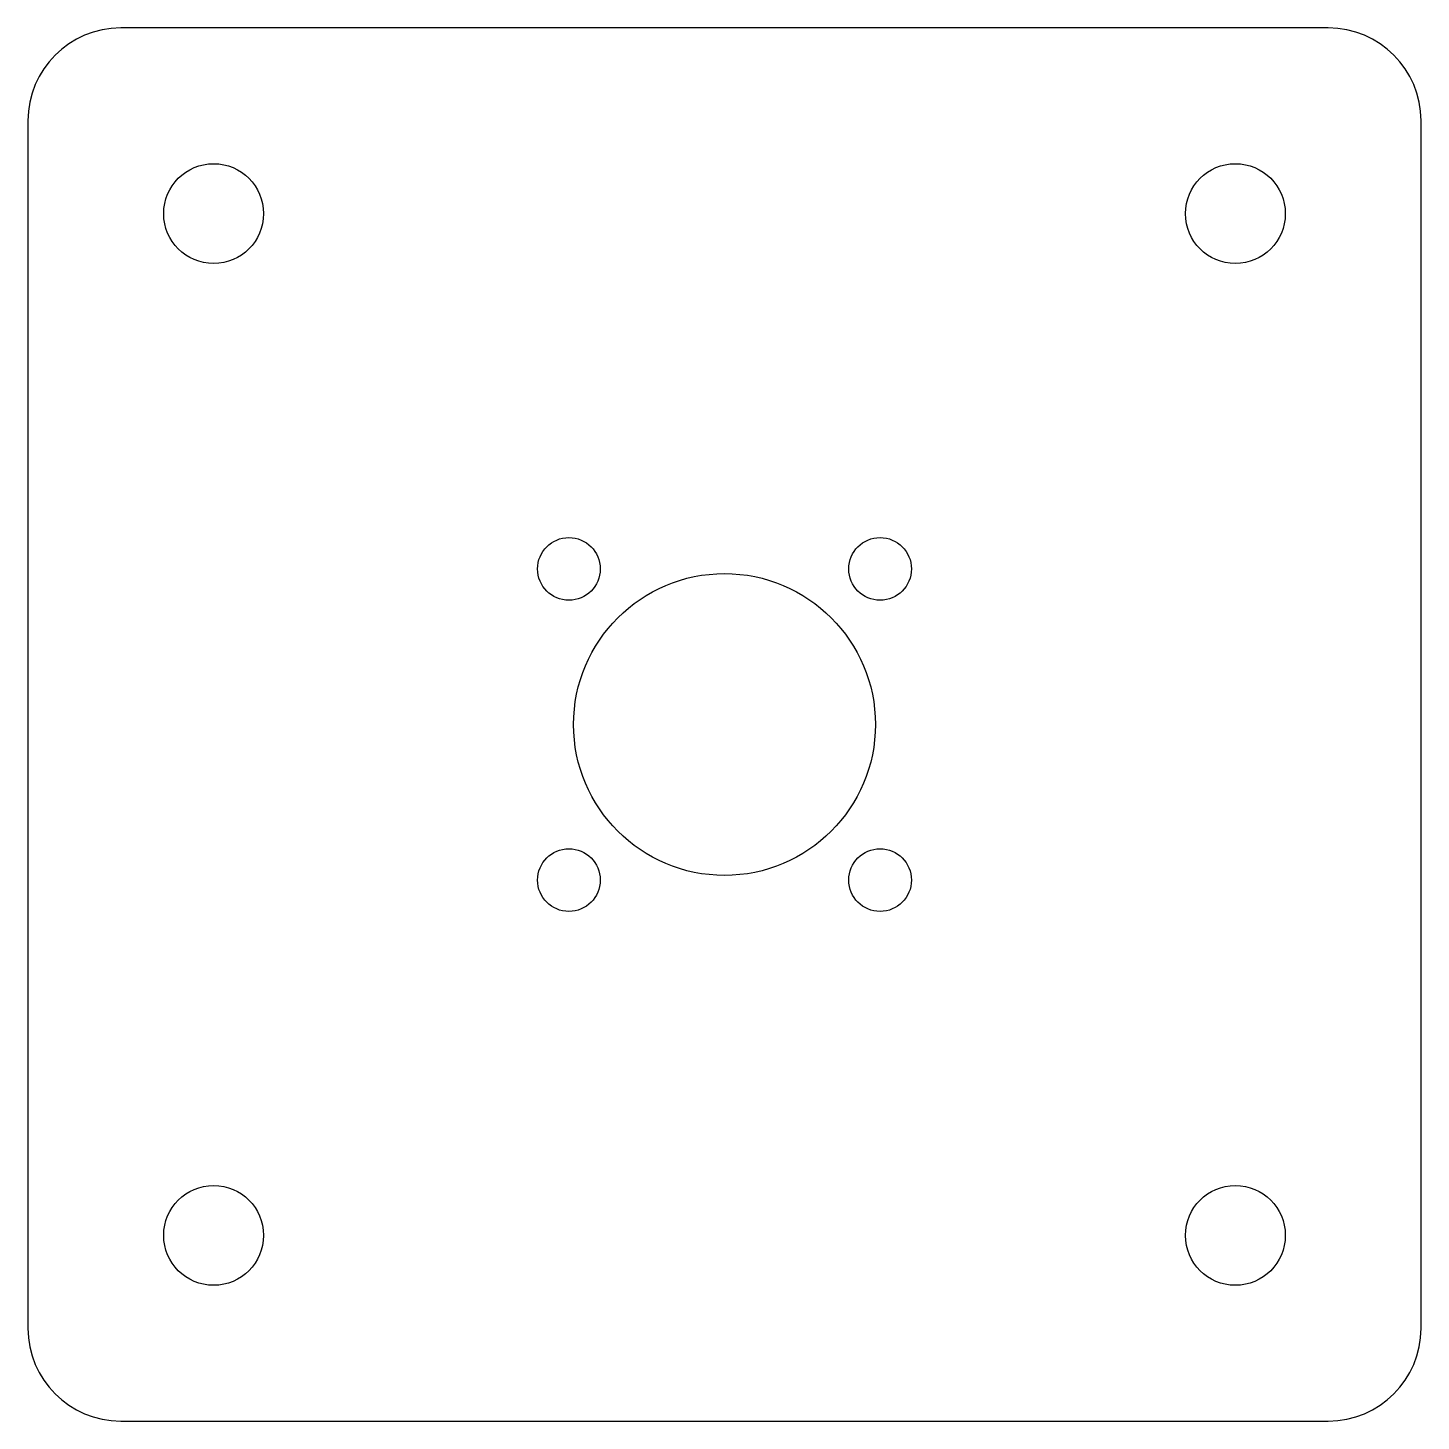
# Model space of a CAD drawing. Header units: millimetres. Extents: x 0 to 60, y 0 to 60.
import ezdxf

# ---------------------------------------------------------------- set-up
doc = ezdxf.new("R2010")
doc.units = ezdxf.units.MM

msp = doc.modelspace()

# ---------------------------------------------------------------- linework, layer by layer
for p, q in [((56, 60), (4, 60)), ((0, 56), (0, 4)), ((60, 4), (60, 56)), ((4, 0), (56, 0))]:
    msp.add_line(p, q)
for centre, radius in [((8, 52), 2.15), ((52, 52), 2.15), ((23.3, 36.7), 1.35), ((36.7, 36.7), 1.35), ((30, 30), 6.5), ((23.3, 23.3), 1.35), ((36.7, 23.3), 1.35), ((8, 8), 2.15), ((52, 8), 2.15)]:
    msp.add_circle(centre, radius)
for centre, start, end in [((4, 56), 90, 180), ((56, 56), 0, 90), ((4, 4), 180, 270), ((56, 4), 270, 360)]:
    msp.add_arc(centre, 4, start, end)

doc.saveas('drawing.dxf')
